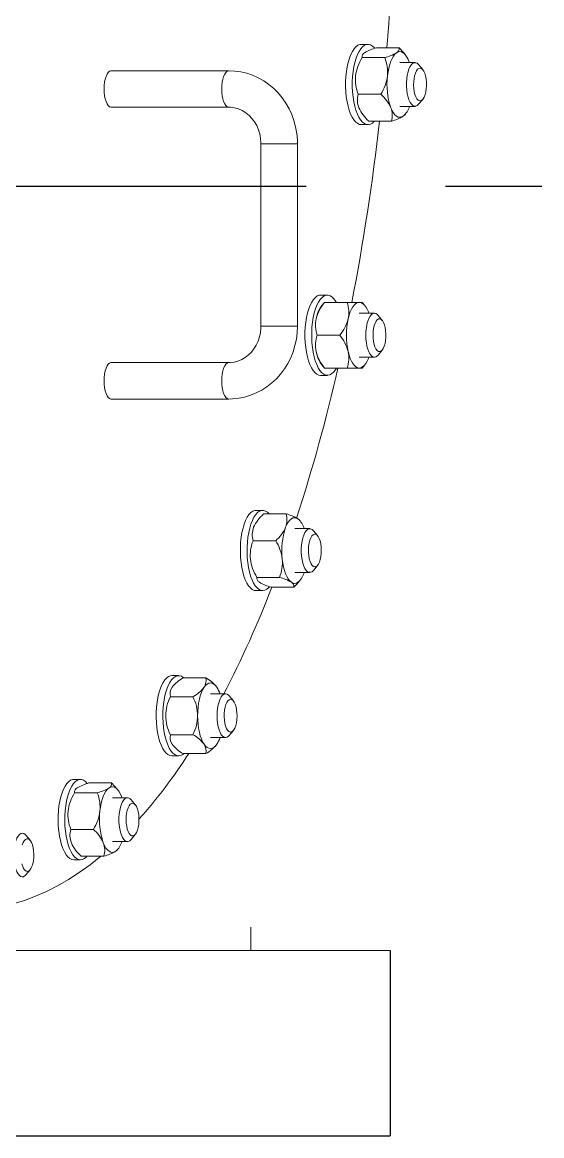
# Model space of a CAD drawing. Header units: inches. Extents: x 0 to 4731, y 0 to 1632.
# Drawn here: x 1263.75 to 1274.95, y 504.53 to 528.56 of the extents above; entities that cross this region are included whole.
import ezdxf

# ---------------------------------------------------------------- set-up
doc = ezdxf.new("R2010")
doc.units = ezdxf.units.IN
doc.header["$LTSCALE"] = 48
doc.header["$MEASUREMENT"] = 0
doc.linetypes.add('CENTER', pattern=[2, 1.25, -0.25, 0.25, -0.25])
doc.linetypes.add('PHANTOM2', pattern=[1.25, 0.625, -0.125, 0.125, -0.125, 0.125, -0.125])
for name, color, linetype, lineweight in [('AM_11', 92, 'PHANTOM2', 25), ('Equipment-AM_0', 7, 'Continuous', 50), ('Equipment-AM_7', 142, 'CENTER', 25)]:
    doc.layers.add(name, color=color, linetype=linetype, lineweight=lineweight)

msp = doc.modelspace()

# ---------------------------------------------------------------- linework, layer by layer
at = {"layer": 'AM_11'}
for p in [(1271.680925, 508.530171), (1271.680925, 508.530171), (1194.680925, 504.530171)]:
    msp.add_line(p, (1271.680925, 504.530171), dxfattribs=at)
at = {"layer": 'Equipment-AM_0', "lineweight": 18}
for p, q in [((1271.204482, 528.088168), (1271.05952, 528.088168)), ((1271.079312, 527.800646), (1271.566048, 527.800646)), ((1271.38815, 528.012436), (1271.874886, 528.012436)), ((1271.874886, 528.012436), (1271.975357, 527.904306)), ((1272.010584, 527.863677), (1271.976142, 527.905001)), ((1272.219211, 527.694468), (1271.893048, 527.694468)), ((1272.099434, 527.694468), (1272.088843, 527.723126)), ((1272.088843, 527.723126), (1272.097258, 527.694468)), ((1272.3867, 527.542852), (1272.297568, 527.649794)), ((1268.203367, 527.51836), (1265.666543, 527.51836)), ((1270.996559, 527.010237), (1271.483296, 527.010237)), ((1272.297568, 526.79426), (1272.3867, 526.901202)), ((1265.666543, 526.730958), (1268.203367, 526.730958)), ((1271.893048, 526.749586), (1272.219211, 526.749586)), ((1271.222644, 526.431618), (1271.70938, 526.431618)), ((1272.001708, 526.569727), (1272.010584, 526.580377)), ((1271.05952, 526.355885), (1271.204482, 526.355885)), ((1268.896877, 525.943557), (1268.896877, 522.006549)), ((1269.136747, 525.943557), (1268.896877, 525.943557)), ((1269.684278, 525.943557), (1269.136747, 525.943557)), ((1269.684278, 522.006549), (1269.684278, 525.943557)), ((1270.328517, 522.67584), (1270.183556, 522.67584)), ((1270.266833, 522.51836), (1270.210982, 522.451348)), ((1270.269566, 522.51836), (1270.756303, 522.51836)), ((1271.017084, 522.51836), (1270.756303, 522.51836)), ((1271.07524, 522.51836), (1271.017084, 522.51836)), ((1271.134619, 522.451348), (1271.078768, 522.51836)), ((1270.810698, 522.282139), (1270.791599, 522.282139)), ((1271.343247, 522.282139), (1271.017084, 522.282139)), ((1271.510736, 522.130523), (1271.421604, 522.237465)), ((1269.136747, 522.006549), (1268.896877, 522.006549)), ((1269.684278, 522.006549), (1269.136747, 522.006549)), ((1270.1097, 521.809698), (1270.596437, 521.809698)), ((1270.786658, 521.337257), (1270.810698, 521.337257)), ((1271.017084, 521.337257), (1271.343247, 521.337257)), ((1271.421604, 521.381931), (1271.510736, 521.488873)), ((1268.203367, 521.219147), (1265.666543, 521.219147)), ((1270.210982, 521.168048), (1270.266833, 521.101037)), ((1270.269566, 521.101037), (1270.756303, 521.101037)), ((1270.756303, 521.101037), (1271.017084, 521.101037)), ((1271.017084, 521.101037), (1271.078574, 521.101037)), ((1271.078768, 521.101037), (1271.134619, 521.168048)), ((1270.183556, 520.943557), (1270.328517, 520.943557)), ((1265.666543, 520.431745), (1268.203367, 520.431745)), ((1268.935059, 518.028168), (1268.790098, 518.028168)), ((1268.953222, 517.952435), (1269.439958, 517.952435)), ((1269.44883, 517.740646), (1269.46376, 517.740646)), ((1269.741161, 517.803677), (1269.730612, 517.816333)), ((1269.949789, 517.634467), (1269.623626, 517.634467)), ((1270.117278, 517.482851), (1270.028146, 517.589793)), ((1268.727137, 517.373816), (1269.213873, 517.373816)), ((1270.028146, 516.73426), (1270.117278, 516.841201)), ((1268.80989, 516.583407), (1269.296626, 516.583407)), ((1269.623626, 516.689585), (1269.949789, 516.689585)), ((1269.706097, 516.478306), (1269.741161, 516.520376)), ((1269.819421, 516.660927), (1269.830012, 516.689585)), ((1269.819421, 516.660927), (1269.827184, 516.689585)), ((1268.790098, 516.295885), (1268.935059, 516.295885)), ((1269.118727, 516.371617), (1269.605463, 516.371617)), ((1267.119069, 514.461884), (1266.974108, 514.461884)), ((1267.219984, 514.414034), (1267.70672, 514.414034)), ((1266.943088, 514.004888), (1267.429824, 514.004888)), ((1268.133799, 514.068183), (1267.807636, 514.068183)), ((1268.301288, 513.916567), (1268.212156, 514.023509)), ((1266.943088, 513.186596), (1267.429824, 513.186596)), ((1268.212156, 513.167976), (1268.301288, 513.274917)), ((1267.807636, 513.123301), (1268.133799, 513.123301)), ((1266.974108, 512.729601), (1267.119069, 512.729601)), ((1267.219984, 512.777451), (1267.70672, 512.777451)), ((1265.004304, 512.220024), (1264.859342, 512.220024)), ((1265.187972, 512.144292), (1265.674708, 512.144292)), ((1264.879134, 511.932502), (1265.36587, 511.932502)), ((1266.019034, 511.826323), (1265.69287, 511.826323)), ((1265.888665, 511.854982), (1265.899257, 511.826323)), ((1265.898513, 511.826323), (1265.888665, 511.854982)), ((1266.186522, 511.674708), (1266.09739, 511.781649)), ((1263.9171, 510.910051), (1263.827968, 511.016993)), ((1264.796382, 511.142093), (1265.283118, 511.142093)), ((1266.09739, 510.926116), (1266.186522, 511.033057)), ((1265.69287, 510.881442), (1266.019034, 510.881442)), ((1265.022466, 510.563473), (1265.509202, 510.563473)), ((1263.827968, 510.161459), (1263.9171, 510.268401)), ((1264.859342, 510.487741), (1265.004304, 510.487741)), ((1271.680925, 508.530171), (1263.097395, 508.530171))]:
    msp.add_line(p, q, dxfattribs=at)
at = {"layer": 'Equipment-AM_0', "lineweight": 18, "flags": 128}
for points in [[(1271.05952, 528.088168), (1271.028824, 528.084598), (1270.985977, 528.06747), (1270.944337, 528.03646), (1270.904589, 527.992077), (1270.867385, 527.93505), (1270.833336, 527.866314), (1270.803001, 527.787), (1270.776878, 527.698409), (1270.755396, 527.601996), (1270.738907, 527.499343), (1270.727683, 527.392137), (1270.721908, 527.282138), (1270.721676, 527.171152), (1270.726992, 527.061001), (1270.737768, 526.953494), (1270.753827, 526.850397), (1270.774905, 526.753401), (1270.800657, 526.664101), (1270.830659, 526.583961), (1270.864419, 526.514299), (1270.901383, 526.456258), (1270.940944, 526.41079), (1270.982451, 526.378643), (1271.025224, 526.360344), (1271.05952, 526.355885)], [(1271.349369, 528.004779), (1271.343123, 528.012153), (1271.302506, 528.05104), (1271.260279, 528.076315), (1271.217136, 528.087563), (1271.173785, 528.084598), (1271.130938, 528.06747), (1271.089299, 528.03646), (1271.049551, 527.992077), (1271.012347, 527.93505), (1270.978298, 527.866314), (1270.947962, 527.787), (1270.921839, 527.698409), (1270.900357, 527.601996), (1270.883868, 527.499343), (1270.872644, 527.392137), (1270.866869, 527.282138), (1270.866637, 527.171152), (1270.871953, 527.061001), (1270.882729, 526.953494), (1270.898788, 526.850397), (1270.919866, 526.753401), (1270.945618, 526.664101), (1270.975621, 526.583961), (1271.009381, 526.514299), (1271.046345, 526.456258), (1271.085905, 526.41079), (1271.127413, 526.378643), (1271.170185, 526.360344), (1271.213521, 526.356194), (1271.256709, 526.366261), (1271.299039, 526.39038), (1271.339817, 526.428154), (1271.342877, 526.431618)], [(1271.625587, 527.405442), (1271.63723, 527.49322), (1271.653249, 527.576357), (1271.673372, 527.653432), (1271.697253, 527.723126), (1271.724485, 527.784246), (1271.7546, 527.835746), (1271.787085, 527.876745), (1271.821382, 527.906541)], [(1271.821382, 527.906541), (1271.856906, 527.924625), (1271.893048, 527.930688), (1271.929191, 527.924625), (1271.964714, 527.906541), (1271.999012, 527.876745), (1272.031496, 527.835746), (1272.061612, 527.784246), (1272.088843, 527.723126)], [(1272.297568, 526.79426), (1272.297226, 526.79385), (1272.266989, 526.765684), (1272.2353, 526.751384), (1272.203123, 526.751384), (1272.171434, 526.765684), (1272.141197, 526.79385), (1272.113331, 526.835026), (1272.088681, 526.887961), (1272.067998, 526.951046), (1272.051909, 527.022365), (1272.040904, 527.09975), (1272.035317, 527.180851), (1272.035317, 527.263203), (1272.040904, 527.344303), (1272.051909, 527.421689), (1272.067998, 527.493008), (1272.088681, 527.556093), (1272.113331, 527.609028), (1272.141197, 527.650204), (1272.171434, 527.67837), (1272.203123, 527.69267), (1272.2353, 527.69267), (1272.266989, 527.67837), (1272.297226, 527.650204), (1272.297568, 527.649794)], [(1272.066592, 527.769223), (1272.072936, 527.759456), (1272.088843, 527.723126)], [(1272.461663, 527.130319), (1272.466139, 527.201092), (1272.464956, 527.272723), (1272.458164, 527.342277), (1272.44604, 527.406909), (1272.429081, 527.463971), (1272.40798, 527.511129), (1272.383603, 527.54645), (1272.356946, 527.56849), (1272.329102, 527.576345), (1272.301209, 527.569694), (1272.274411, 527.54881), (1272.249804, 527.514548), (1272.228395, 527.468309), (1272.211062, 527.411988), (1272.198513, 527.347889), (1272.191263, 527.278638), (1272.189608, 527.207069), (1272.193616, 527.136113), (1272.203123, 527.068674), (1272.217739, 527.007513), (1272.236867, 526.955134), (1272.259724, 526.913682), (1272.285372, 526.884854), (1272.312763, 526.869829), (1272.340775, 526.869224), (1272.368262, 526.883062), (1272.394097, 526.910778), (1272.417223, 526.951236), (1272.436694, 527.00278), (1272.451712, 527.063301), (1272.461663, 527.130319)], [(1265.666543, 527.51836), (1265.659223, 527.517914), (1265.630276, 527.507262), (1265.602639, 527.482782), (1265.577312, 527.445358), (1265.55521, 527.396344), (1265.537132, 527.33751), (1265.523731, 527.270983), (1265.515492, 527.199167), (1265.512712, 527.124659)], [(1268.203354, 527.51836), (1268.196048, 527.517914), (1268.1671, 527.507262), (1268.139463, 527.482782), (1268.114136, 527.445358), (1268.092034, 527.396344), (1268.073956, 527.33751), (1268.060555, 527.270983), (1268.052316, 527.199167), (1268.049536, 527.124659)], [(1269.684278, 525.943557), (1269.682213, 526.026758), (1269.669324, 526.166931), (1269.644701, 526.305418), (1269.608524, 526.441072), (1269.561067, 526.572791), (1269.502697, 526.699503), (1269.433878, 526.820171), (1269.355164, 526.933804), (1269.267196, 527.039471), (1269.170701, 527.136307), (1269.066479, 527.223525), (1268.955398, 527.300427), (1268.838382, 527.366406), (1268.7164, 527.420959), (1268.590452, 527.463681), (1268.461559, 527.494272), (1268.330753, 527.51253), (1268.203367, 527.51836)], [(1265.512712, 527.124659), (1265.515492, 527.050151), (1265.523731, 526.978335), (1265.537132, 526.911808), (1265.55521, 526.852974), (1265.577312, 526.80396), (1265.602639, 526.766536), (1265.630276, 526.742056), (1265.659223, 526.731404), (1265.666543, 526.730958)], [(1268.049536, 527.124659), (1268.052316, 527.050151), (1268.060555, 526.978335), (1268.073956, 526.911808), (1268.092034, 526.852974), (1268.114136, 526.80396), (1268.139463, 526.766536), (1268.1671, 526.742056), (1268.196048, 526.731404), (1268.203303, 526.730958)], [(1268.203367, 526.730958), (1268.238922, 526.729916), (1268.325344, 526.71861), (1268.410056, 526.694974), (1268.491438, 526.659448), (1268.568087, 526.612737), (1268.638804, 526.555715), (1268.70256, 526.489361), (1268.758461, 526.414739), (1268.805718, 526.333001), (1268.843652, 526.245391), (1268.871709, 526.153246), (1268.889478, 526.057979), (1268.896586, 525.966309), (1268.896877, 525.943557)], [(1271.964714, 526.537512), (1271.929191, 526.519428), (1271.893048, 526.513365), (1271.856906, 526.519428), (1271.821382, 526.537512), (1271.787085, 526.567309), (1271.7546, 526.608308), (1271.724485, 526.659808), (1271.697253, 526.720927)], [(1271.964714, 526.537512), (1271.997545, 526.565034), (1272.001077, 526.570235)], [(1270.183556, 522.67584), (1270.15466, 522.672677), (1270.111778, 522.656135), (1270.070075, 522.625695), (1270.030235, 522.581856), (1269.992912, 522.525338), (1269.95872, 522.45707), (1269.92822, 522.378171), (1269.901912, 522.289938), (1269.880229, 522.19382), (1269.863526, 522.091395), (1269.852078, 521.984344), (1269.846074, 521.874425), (1269.84561, 521.763444), (1269.850696, 521.653222), (1269.861247, 521.545569), (1269.877091, 521.442253), (1269.897966, 521.344971), (1269.923531, 521.25532), (1269.953366, 521.174771), (1269.98698, 521.104648), (1270.023822, 521.046102), (1270.063287, 521.000094), (1270.104727, 520.96738), (1270.147461, 520.948497), (1270.183556, 520.943557)], [(1270.5231, 522.51836), (1270.507039, 522.545533), (1270.468806, 522.597918), (1270.428271, 522.63736), (1270.386097, 522.663212), (1270.342978, 522.675049), (1270.299622, 522.672677), (1270.25674, 522.656135), (1270.215036, 522.625695), (1270.175196, 522.581856), (1270.137874, 522.525338), (1270.103681, 522.45707), (1270.073181, 522.378171), (1270.046873, 522.289938), (1270.02519, 522.19382), (1270.008488, 522.091395), (1269.99704, 521.984344), (1269.991035, 521.874425), (1269.990572, 521.763444), (1269.995657, 521.653222), (1270.006209, 521.545569), (1270.022052, 521.442253), (1270.042928, 521.344971), (1270.068493, 521.25532), (1270.098327, 521.174771), (1270.131942, 521.104648), (1270.168784, 521.046102), (1270.208249, 521.000094), (1270.249689, 520.96738), (1270.292423, 520.948497), (1270.335749, 520.943754), (1270.378957, 520.953231), (1270.421337, 520.97677), (1270.462193, 521.013986), (1270.500854, 521.064268), (1270.5231, 521.101037)], [(1270.777285, 522.164029), (1270.797407, 522.241104), (1270.821289, 522.310798), (1270.84852, 522.371917), (1270.878636, 522.423417), (1270.91112, 522.464416), (1270.945418, 522.494213), (1270.980942, 522.512297), (1271.017084, 522.51836)], [(1271.017084, 522.51836), (1271.053226, 522.512297), (1271.08875, 522.494213), (1271.123047, 522.464416), (1271.155532, 522.423417), (1271.185648, 522.371917), (1271.212879, 522.310798), (1271.22347, 522.282139)], [(1271.421604, 521.381931), (1271.406383, 521.365749), (1271.375302, 521.344435), (1271.343247, 521.337257), (1271.311192, 521.344435), (1271.280111, 521.365749), (1271.250948, 521.400552), (1271.22459, 521.447787), (1271.201837, 521.506019), (1271.183381, 521.573478), (1271.169782, 521.648114), (1271.161454, 521.72766), (1271.15865, 521.809698), (1271.161454, 521.891737), (1271.169782, 521.971283), (1271.183381, 522.045919), (1271.201837, 522.113377), (1271.22459, 522.171609), (1271.250948, 522.218844), (1271.280111, 522.253648), (1271.311192, 522.274962), (1271.343247, 522.282139), (1271.375302, 522.274962), (1271.406383, 522.253648), (1271.421604, 522.237465)], [(1271.571868, 521.632533), (1271.583348, 521.69793), (1271.58945, 521.767903), (1271.589923, 521.839586), (1271.584748, 521.910047), (1271.574137, 521.976399), (1271.558525, 522.035926), (1271.53855, 522.086191), (1271.51503, 522.125137), (1271.488929, 522.151169), (1271.461315, 522.163221), (1271.433318, 522.160799), (1271.406084, 522.144004), (1271.380729, 522.113522), (1271.35829, 522.070601), (1271.339687, 522.016999), (1271.32568, 521.95491), (1271.316844, 521.886876), (1271.31354, 521.815683), (1271.315903, 521.744244), (1271.323836, 521.675485), (1271.337015, 521.612221), (1271.354901, 521.557042), (1271.37676, 521.512206), (1271.401698, 521.47955), (1271.428695, 521.46041), (1271.456644, 521.45557), (1271.484402, 521.465228), (1271.510832, 521.488988), (1271.534852, 521.525879), (1271.555479, 521.574389), (1271.571868, 521.632533)], [(1268.896877, 522.006549), (1268.895781, 521.962424), (1268.885699, 521.866101), (1268.865252, 521.77204), (1268.834832, 521.681726), (1268.794987, 521.596503), (1268.746395, 521.517605), (1268.68984, 521.446138), (1268.626175, 521.38307), (1268.556288, 521.329242), (1268.481082, 521.285382), (1268.401468, 521.252141), (1268.318404, 521.23012), (1268.232955, 521.219868), (1268.203367, 521.219147)], [(1268.203367, 520.431745), (1268.285017, 520.434138), (1268.415962, 520.448036), (1268.545158, 520.474208), (1268.671591, 520.512431), (1268.794299, 520.562401), (1268.912345, 520.623733), (1269.024825, 520.695964), (1269.130867, 520.778547), (1269.229643, 520.87086), (1269.320372, 520.972201), (1269.402327, 521.081794), (1269.474847, 521.19879), (1269.537337, 521.322278), (1269.589283, 521.45129), (1269.630251, 521.584808), (1269.659895, 521.721773), (1269.677956, 521.861098), (1269.684278, 522.006549)], [(1271.017084, 521.101037), (1270.980942, 521.1071), (1270.945418, 521.125184), (1270.91112, 521.15498), (1270.878636, 521.195979), (1270.84852, 521.247479), (1270.821289, 521.308599), (1270.797407, 521.378293), (1270.777285, 521.455368)], [(1271.22347, 521.337257), (1271.212879, 521.308599), (1271.185648, 521.247479), (1271.155532, 521.195979), (1271.123047, 521.15498), (1271.08875, 521.125184), (1271.053226, 521.1071), (1271.017084, 521.101037)], [(1265.512712, 520.825446), (1265.515492, 520.899955), (1265.523731, 520.97177), (1265.537132, 521.038297), (1265.55521, 521.097131), (1265.577312, 521.146145), (1265.602639, 521.183569), (1265.630276, 521.208049), (1265.659223, 521.218701), (1265.666543, 521.219147)], [(1268.049536, 520.825446), (1268.052316, 520.899955), (1268.060555, 520.97177), (1268.073956, 521.038297), (1268.092034, 521.097131), (1268.114136, 521.146145), (1268.139463, 521.183569), (1268.1671, 521.208049), (1268.196048, 521.218701), (1268.203301, 521.219147)], [(1265.666543, 520.431745), (1265.659223, 520.432191), (1265.630276, 520.442843), (1265.602639, 520.467323), (1265.577312, 520.504747), (1265.55521, 520.553762), (1265.537132, 520.612596), (1265.523731, 520.679122), (1265.515492, 520.750938), (1265.512712, 520.825446)], [(1268.203349, 520.431745), (1268.196048, 520.432191), (1268.1671, 520.442843), (1268.139463, 520.467323), (1268.114136, 520.504747), (1268.092034, 520.553762), (1268.073956, 520.612596), (1268.060555, 520.679122), (1268.052316, 520.750938), (1268.049536, 520.825446)], [(1268.790098, 518.028168), (1268.763004, 518.025388), (1268.720088, 518.009433), (1268.678322, 517.979563), (1268.638391, 517.93627), (1268.600951, 517.880263), (1268.566617, 517.812463), (1268.535952, 517.733983), (1268.50946, 517.646111), (1268.487577, 517.550291), (1268.470661, 517.448095), (1268.45899, 517.341202), (1268.452755, 517.231367), (1268.45206, 517.120393), (1268.456916, 517.010104), (1268.467242, 516.902308), (1268.48287, 516.798777), (1268.503542, 516.701211), (1268.52892, 516.611212), (1268.558586, 516.530256), (1268.592053, 516.459675), (1268.628772, 516.400625), (1268.668141, 516.354079), (1268.709512, 516.320798), (1268.752206, 516.301331), (1268.790098, 516.295885)], [(1269.073455, 517.952435), (1269.036539, 517.988312), (1268.99442, 518.01474), (1268.951326, 518.027167), (1268.907966, 518.025388), (1268.86505, 518.009433), (1268.823283, 517.979563), (1268.783352, 517.93627), (1268.745912, 517.880263), (1268.711578, 517.812463), (1268.680913, 517.733983), (1268.654422, 517.646111), (1268.632538, 517.550291), (1268.615622, 517.448095), (1268.603951, 517.341202), (1268.597717, 517.231367), (1268.597022, 517.120393), (1268.601877, 517.010104), (1268.612204, 516.902308), (1268.627831, 516.798777), (1268.648503, 516.701211), (1268.673881, 516.611212), (1268.703547, 516.530256), (1268.737014, 516.459675), (1268.773734, 516.400625), (1268.813102, 516.354079), (1268.854473, 516.320798), (1268.897167, 516.301331), (1268.940483, 516.295996), (1268.983711, 516.304881), (1269.026139, 516.327841), (1269.067072, 516.364498), (1269.079785, 516.379079)], [(1269.427831, 517.663126), (1269.455062, 517.724245), (1269.485178, 517.775745), (1269.517662, 517.816744), (1269.55196, 517.846541), (1269.587483, 517.864625), (1269.623626, 517.870688), (1269.659768, 517.864625), (1269.695292, 517.846541)], [(1269.727551, 517.813829), (1269.712971, 517.833243), (1269.695292, 517.846541)], [(1270.028146, 516.73426), (1270.027803, 516.733849), (1269.997566, 516.705683), (1269.965878, 516.691383), (1269.9337, 516.691383), (1269.902012, 516.705683), (1269.871775, 516.733849), (1269.843908, 516.775025), (1269.819259, 516.82796), (1269.798576, 516.891045), (1269.782487, 516.962364), (1269.771481, 517.03975), (1269.765894, 517.12085), (1269.765894, 517.203202), (1269.771481, 517.284303), (1269.782487, 517.361689), (1269.798576, 517.433007), (1269.819259, 517.496093), (1269.843908, 517.549027), (1269.871775, 517.590203), (1269.902012, 517.618369), (1269.9337, 517.63267), (1269.965878, 517.63267), (1269.997566, 517.618369), (1270.027803, 517.590203), (1270.028146, 517.589793)], [(1270.156407, 516.911477), (1270.17411, 516.967041), (1270.18708, 517.030588), (1270.194786, 517.099515), (1270.196913, 517.171003), (1270.193374, 517.242122), (1270.184314, 517.309963), (1270.170103, 517.371747), (1270.151323, 517.424945), (1270.128744, 517.467379), (1270.103289, 517.497312), (1270.076001, 517.513518), (1270.047997, 517.515334), (1270.020423, 517.502686), (1269.994409, 517.476091), (1269.971019, 517.436638), (1269.95121, 517.385943), (1269.935795, 517.32608), (1269.925404, 517.259501), (1269.920462, 517.188932), (1269.921171, 517.117261), (1269.927504, 517.047422), (1269.939199, 516.982276), (1269.95578, 516.924488), (1269.976566, 516.876426), (1270.000707, 516.840056), (1270.027214, 516.816867), (1270.055003, 516.807809), (1270.082935, 516.813253), (1270.109867, 516.832976), (1270.134697, 516.86617), (1270.156407, 516.911477)], [(1269.55196, 516.477512), (1269.517662, 516.507309), (1269.485178, 516.548308), (1269.455062, 516.599807), (1269.427831, 516.660927), (1269.403949, 516.730621), (1269.383827, 516.807696), (1269.367807, 516.890833), (1269.356165, 516.978611)], [(1269.819421, 516.660927), (1269.792189, 516.599807), (1269.762074, 516.548308), (1269.729589, 516.507309), (1269.695292, 516.477512), (1269.659768, 516.459428), (1269.623626, 516.453365), (1269.587483, 516.459428), (1269.55196, 516.477512)], [(1269.605463, 516.371617), (1269.663962, 516.430758), (1269.70442, 516.479698)], [(1266.974108, 514.461884), (1266.948817, 514.459462), (1266.905868, 514.444094), (1266.86404, 514.414796), (1266.824019, 514.372049), (1266.786463, 514.316555), (1266.751988, 514.249225), (1266.721159, 514.171166), (1266.694485, 514.083657), (1266.672402, 513.988138), (1266.655272, 513.886175), (1266.643378, 513.779443), (1266.636915, 513.669695), (1266.635988, 513.558732), (1266.640613, 513.448378), (1266.650714, 513.340443), (1266.666126, 513.2367), (1266.686594, 513.138852), (1266.711783, 513.048507), (1266.74128, 512.967147), (1266.7746, 512.896109), (1266.811195, 512.836558), (1266.850466, 512.789474), (1266.891767, 512.755628), (1266.934419, 512.735577), (1266.974108, 512.729601)], [(1267.229998, 514.414034), (1267.222272, 514.420629), (1267.180209, 514.447632), (1267.137142, 514.460648), (1267.093778, 514.459462), (1267.05083, 514.444094), (1267.009001, 514.414796), (1266.968981, 514.372049), (1266.931424, 514.316555), (1266.896949, 514.249225), (1266.866121, 514.171166), (1266.839446, 514.083657), (1266.817363, 513.988138), (1266.800234, 513.886175), (1266.78834, 513.779443), (1266.781876, 513.669695), (1266.78095, 513.558732), (1266.785575, 513.448378), (1266.795676, 513.340443), (1266.811087, 513.2367), (1266.831555, 513.138852), (1266.856745, 513.048507), (1266.886241, 512.967147), (1266.919561, 512.896109), (1266.956157, 512.836558), (1266.995427, 512.789474), (1267.036728, 512.755628), (1267.079381, 512.735577), (1267.122685, 512.72965), (1267.16593, 512.737944), (1267.208406, 512.760323), (1267.229998, 512.777451)], [(1267.53074, 513.595742), (1267.533108, 513.688241), (1267.540175, 513.779157), (1267.551817, 513.866935), (1267.567837, 513.950073), (1267.587959, 514.027148), (1267.611841, 514.096842), (1267.639072, 514.157961), (1267.669188, 514.209461)], [(1267.669188, 514.209461), (1267.701672, 514.25046), (1267.73597, 514.280257), (1267.771493, 514.298341), (1267.807636, 514.304404), (1267.843778, 514.298341), (1267.879302, 514.280257), (1267.913599, 514.25046), (1267.946084, 514.209461)], [(1267.966387, 514.168869), (1267.961757, 514.183772), (1267.946084, 514.209461)], [(1268.212156, 513.167976), (1268.196935, 513.151793), (1268.165854, 513.130479), (1268.133799, 513.123301), (1268.101744, 513.130479), (1268.070663, 513.151793), (1268.0415, 513.186596), (1268.015142, 513.233832), (1267.992389, 513.292063), (1267.973933, 513.359522), (1267.960334, 513.434158), (1267.952006, 513.513704), (1267.949201, 513.595742), (1267.952006, 513.677781), (1267.960334, 513.757327), (1267.973933, 513.831963), (1267.992389, 513.899422), (1268.015142, 513.957653), (1268.0415, 514.004888), (1268.070663, 514.039692), (1268.101744, 514.061006), (1268.133799, 514.068183), (1268.165854, 514.061006), (1268.196935, 514.039692), (1268.212156, 514.023509)], [(1268.311744, 513.288883), (1268.334462, 513.330827), (1268.353417, 513.383618), (1268.367831, 513.445092), (1268.377115, 513.512735), (1268.380889, 513.583775), (1268.378998, 513.655306), (1268.371519, 513.724398), (1268.358759, 513.788222), (1268.341241, 513.844167), (1268.31968, 513.889941), (1268.294961, 513.923671), (1268.268095, 513.943975), (1268.240181, 513.950022), (1268.212364, 513.941566), (1268.185781, 513.918951), (1268.161521, 513.883104), (1268.140577, 513.835492), (1268.123807, 513.778065), (1268.111896, 513.713174), (1268.105334, 513.643475), (1268.104388, 513.571822), (1268.109097, 513.501148), (1268.119268, 513.434347), (1268.134485, 513.374153), (1268.154126, 513.323031), (1268.177385, 513.283074), (1268.203311, 513.255918), (1268.230842, 513.242674), (1268.258851, 513.243885), (1268.286191, 513.259501), (1268.311744, 513.288883)], [(1267.669188, 512.982024), (1267.639072, 513.033523), (1267.611841, 513.094643), (1267.587959, 513.164337), (1267.567837, 513.241412), (1267.551817, 513.324549), (1267.540175, 513.412327), (1267.533108, 513.503243), (1267.53074, 513.595742)], [(1267.946084, 512.982024), (1267.913599, 512.941025), (1267.879302, 512.911228), (1267.843778, 512.893144), (1267.807636, 512.887081), (1267.771493, 512.893144), (1267.73597, 512.911228), (1267.701672, 512.941025), (1267.669188, 512.982024)], [(1267.946084, 512.982024), (1267.97946, 513.047817), (1267.979734, 513.049299)], [(1264.859342, 512.220024), (1264.835855, 512.217936), (1264.792875, 512.203155), (1264.750986, 512.174429), (1264.710877, 512.13223), (1264.673205, 512.077251), (1264.63859, 512.010393), (1264.607599, 511.932756), (1264.580742, 511.845614), (1264.55846, 511.750398), (1264.541118, 511.64867), (1264.529001, 511.542103), (1264.522309, 511.432445), (1264.52115, 511.321496), (1264.525545, 511.21108), (1264.535421, 511.103008), (1264.550615, 510.999056), (1264.570879, 510.90093), (1264.595879, 510.810242), (1264.625206, 510.72848), (1264.658377, 510.656987), (1264.694847, 510.596937), (1264.734019, 510.549316), (1264.775249, 510.514906), (1264.817859, 510.494272), (1264.859342, 510.487741)], [(1265.149305, 512.136496), (1265.109228, 512.177346), (1265.067222, 512.204924), (1265.024182, 512.218529), (1264.980816, 512.217936), (1264.937836, 512.203155), (1264.895948, 512.174429), (1264.855838, 512.13223), (1264.818166, 512.077251), (1264.783551, 512.010393), (1264.752561, 511.932756), (1264.725704, 511.845614), (1264.703421, 511.750398), (1264.686079, 511.64867), (1264.673963, 511.542103), (1264.66727, 511.432445), (1264.666112, 511.321496), (1264.670507, 511.21108), (1264.680382, 511.103008), (1264.695577, 510.999056), (1264.715841, 510.90093), (1264.740841, 510.810242), (1264.770167, 510.72848), (1264.803338, 510.656987), (1264.839809, 510.596937), (1264.878981, 510.549316), (1264.92021, 510.514906), (1264.96282, 510.494272), (1265.006112, 510.487753), (1265.049374, 510.495456), (1265.091896, 510.517254), (1265.091896, 510.517254)], [(1265.425409, 511.537298), (1265.437052, 511.625075), (1265.453071, 511.708213), (1265.473194, 511.785288), (1265.497075, 511.854982), (1265.524307, 511.916101), (1265.554422, 511.967601), (1265.586907, 512.0086), (1265.621204, 512.038397)], [(1265.621204, 512.038397), (1265.656728, 512.056481), (1265.69287, 512.062544), (1265.729013, 512.056481), (1265.764536, 512.038397), (1265.798834, 512.0086), (1265.831318, 511.967601), (1265.861434, 511.916101), (1265.888665, 511.854982)], [(1265.823482, 511.972343), (1265.801164, 512.005365), (1265.674708, 512.144292)], [(1266.066811, 510.89754), (1266.035122, 510.883239), (1266.002945, 510.883239), (1265.971256, 510.89754), (1265.941019, 510.925706), (1265.913153, 510.966881), (1265.888503, 511.019816), (1265.86782, 511.082901), (1265.851731, 511.15422), (1265.840726, 511.231606), (1265.835139, 511.312707), (1265.835139, 511.395058), (1265.840726, 511.476159), (1265.851731, 511.553545), (1265.86782, 511.624863), (1265.888503, 511.687949), (1265.913153, 511.740883), (1265.941019, 511.782059), (1265.971256, 511.810225), (1266.002945, 511.824526), (1266.035122, 511.824526), (1266.066811, 511.810225), (1266.097048, 511.782059), (1266.09739, 511.781649)], [(1266.163588, 511.011625), (1266.189774, 511.037092), (1266.213421, 511.075528), (1266.233561, 511.12536), (1266.249369, 511.184548), (1266.260199, 511.250668), (1266.265606, 511.321014), (1266.265369, 511.392705), (1266.259499, 511.462807), (1266.248234, 511.52845), (1266.232038, 511.586946), (1266.211572, 511.6359), (1266.187674, 511.673309), (1266.161324, 511.69764), (1266.133599, 511.707897), (1266.105635, 511.703662), (1266.078576, 511.685106), (1266.053531, 511.65299), (1266.031524, 511.608628), (1266.013458, 511.553837), (1266.00007, 511.49086), (1265.99191, 511.422275), (1265.989311, 511.35089), (1265.992381, 511.279628), (1266.000992, 511.211405), (1266.014793, 511.149016), (1266.033219, 511.095014), (1266.055515, 511.05161), (1266.080769, 511.020581), (1266.107946, 511.003197), (1266.135934, 511.000171), (1266.163588, 511.011625)], [(1263.749611, 510.116785), (1263.717556, 510.123962), (1263.686475, 510.145277), (1263.657312, 510.18008), (1263.630954, 510.227315), (1263.608201, 510.285547), (1263.589745, 510.353005), (1263.576146, 510.427641), (1263.567818, 510.507187), (1263.565014, 510.589226), (1263.567818, 510.671264), (1263.576146, 510.75081), (1263.589745, 510.825446), (1263.608201, 510.892905), (1263.630954, 510.951137), (1263.657312, 510.998372), (1263.686475, 511.033175), (1263.717556, 511.054489), (1263.749611, 511.061667), (1263.781666, 511.054489), (1263.812747, 511.033175), (1263.827968, 511.016993)], [(1263.858332, 510.234895), (1263.886201, 510.242148), (1263.91293, 510.263611), (1263.937423, 510.298404), (1263.958678, 510.345104), (1263.975825, 510.401798), (1263.988162, 510.466165), (1263.995183, 510.53557), (1263.996602, 510.607172), (1263.99236, 510.67804), (1263.982631, 510.745271), (1263.967813, 510.806114), (1263.948513, 510.858077), (1263.925521, 510.899034), (1263.899778, 510.927307), (1263.872338, 510.941739), (1263.844325, 510.941739), (1263.816886, 510.927307), (1263.791143, 510.899034), (1263.768151, 510.858077), (1263.748851, 510.806114)], [(1265.764536, 510.669368), (1265.729013, 510.651284), (1265.69287, 510.645221), (1265.656728, 510.651284), (1265.621204, 510.669368), (1265.586907, 510.699165), (1265.554422, 510.740164), (1265.524307, 510.791664), (1265.497075, 510.852783)], [(1266.09739, 510.926116), (1266.097048, 510.925706), (1266.066811, 510.89754)], [(1263.554704, 509.537527), (1263.794659, 509.610213), (1264.033789, 509.69895), (1264.27193, 509.803677), (1264.508917, 509.924322), (1264.74459, 510.060802), (1264.978786, 510.213025), (1265.211344, 510.380886), (1265.44115, 510.563473)], [(1265.091896, 510.517254), (1265.132979, 510.552789), (1265.142699, 510.563473)], [(1265.764536, 510.669368), (1265.803049, 510.703425), (1265.811839, 510.720746)], [(1263.740839, 510.401798), (1263.757986, 510.345104), (1263.779241, 510.298404), (1263.803734, 510.263611), (1263.830463, 510.242148), (1263.858332, 510.234895)]]:
    msp.add_lwpolyline(points, dxfattribs=at)
at = {"layer": 'Equipment-AM_0', "lineweight": 18}
for centre, radius, start, end in [((1212.707387, 532.993848), 59.112035, 355.16591168, 359.24203524), ((1271.921209, 527.274307), 0.992887, 147.9871056, 172.4105321), ((1271.178061, 527.817217), 0.10013, 116.8637065, 189.5257651), ((1271.616924, 527.100034), 0.940646, 104.076095, 120.9744442), ((1271.337274, 528.713048), 0.940646, 284.076095, 300.9744442), ((1270.770006, 527.478633), 0.858707, 355.1105213, 22.0242137), ((1271.776137, 527.995865), 0.10013, 296.8637065, 9.5257651), ((1271.790128, 527.331878), 0.856273, 175.0715555, 202.0631795), ((1270.64865, 527.533966), 0.985355, 327.8923091, 352.5053286), ((1273.163992, 527.220498), 1.549482, 173.1449211, 198.808818), ((1271.428754, 526.883445), 0.450409, 163.6499277, 201.1506456), ((1270.954776, 526.395603), 0.810622, 23.661167, 49.3080049), ((1271.751164, 527.046252), 0.810622, 203.661167, 229.3080049), ((1271.277186, 526.55841), 0.450409, 343.6499277, 21.1506456), ((1271.680887, 526.866642), 0.434608, 310.7731009, 344.3751865), ((1221.201793, 532.093389), 50.568531, 349.0817544, 353.571551), ((1271.488265, 527.32555), 0.920873, 283.893304, 301.1572352), ((1270.996321, 521.924111), 0.938778, 140.7280248, 165.1929957), ((1270.101166, 522.301778), 0.690009, 348.4844414, 18.2933514), ((1270.757768, 522.049), 0.678866, 143.6528002, 170.2445959), ((1270.748943, 522.025339), 0.674635, 168.1366298, 198.641163), ((1269.878748, 522.399319), 0.928832, 320.5949849, 345.3260356), ((1272.433468, 521.809698), 1.693663, 167.9239574, 192.0760426), ((1270.738063, 521.594702), 0.664126, 161.1114727, 192.1107345), ((1269.859489, 521.210247), 0.949965, 14.9532509, 39.1257286), ((1270.967144, 521.680393), 0.90679, 194.3684494, 219.7105301), ((1270.780296, 521.579983), 0.702715, 190.2144918, 215.8881121), ((1270.12794, 521.316033), 0.664126, 341.1114727, 12.1107345), ((1234.438095, 529.292449), 37.035538, 342.0237623, 347.2218213), ((1269.512011, 517.315415), 0.847373, 131.2569913, 155.7738368), ((1269.004711, 517.825771), 0.453303, 338.9734805, 16.2259463), ((1269.211183, 517.040034), 0.940646, 59.0255558, 75.923905), ((1269.395512, 517.507277), 0.452733, 16.3161777, 48.5355348), ((1269.165019, 517.50037), 0.455803, 159.0793801, 196.1200466), ((1268.665495, 518.003136), 0.834723, 311.0682659, 335.9625623), ((1270.89457, 517.163555), 1.549482, 161.191182, 186.8550789), ((1269.504778, 517.054575), 0.840619, 157.6806085, 185.1846565), ((1268.398749, 516.857116), 0.965094, 7.232131, 32.3702313), ((1269.625014, 517.100107), 0.965094, 187.232131, 212.3702313), ((1268.518985, 516.902648), 0.840619, 337.6806085, 5.1846565), ((1268.904685, 516.564839), 0.096597, 168.9174468, 244.6930816), ((1269.075511, 515.689474), 0.920873, 58.8427648, 76.106696), ((1247.948523, 524.547732), 22.708314, 332.5170204, 338.8967711), ((1269.339842, 517.26555), 0.920873, 238.8427648, 256.106696), ((1269.510668, 516.390185), 0.096597, 348.9174468, 64.6930816), ((1267.606603, 513.719344), 0.795027, 119.09743, 141.9405905), ((1267.471144, 514.351525), 0.243728, 324.3466351, 14.8605976), ((1267.3506, 513.75503), 0.749072, 37.3483631, 61.6136164), ((1267.183333, 514.06654), 0.248029, 144.8144516, 194.392781), ((1267.054516, 514.686344), 0.777971, 298.8435394, 322.1944811), ((1267.410269, 513.864823), 0.637082, 18.614928, 32.7492905), ((1267.786171, 513.579925), 0.944131, 153.2492067, 179.0400492), ((1266.583502, 513.579126), 0.947383, 1.004983, 26.7057611), ((1267.78941, 513.612359), 0.947383, 181.004983, 206.7057611), ((1266.586741, 513.61156), 0.944131, 333.2492067, 359.0400492), ((1267.179086, 513.124165), 0.244116, 165.1822867, 215.6104807), ((1267.081035, 512.53617), 0.738044, 37.1642511, 61.7977284), ((1267.568773, 513.427877), 0.738044, 217.1642511, 241.7977284), ((1267.470723, 512.839882), 0.244116, 345.1822867, 35.6104807), ((1267.331412, 513.458906), 0.777971, 298.8435394, 322.1944811), ((1267.410269, 513.326662), 0.637082, 327.2507095, 341.385072), ((1257.741365, 518.952396), 11.41383, 318.3210818, 327.2478819), ((1264.975968, 511.95004), 0.098409, 116.1234251, 190.2660465), ((1265.447118, 511.158658), 1.019132, 104.7310052, 120.319534), ((1265.11854, 512.889645), 0.988582, 284.4885746, 300.5619646), ((1265.58388, 512.123719), 0.093129, 293.6271945, 12.7622771), ((1265.689563, 511.417493), 0.960224, 147.5649628, 172.8326749), ((1264.586646, 511.613022), 0.842175, 354.8412496, 22.2934855), ((1265.575606, 511.461573), 0.842175, 174.8412496, 202.2934855), ((1264.472689, 511.657102), 0.960224, 327.5649628, 352.8326749), ((1266.963814, 511.352354), 1.549482, 173.1449211, 198.808818), ((1265.226822, 511.015227), 0.448747, 163.577863, 201.2227103), ((1264.761345, 510.532448), 0.802442, 23.5281762, 49.4409956), ((1265.544239, 511.173118), 0.802442, 203.5281762, 229.4409956), ((1265.078762, 510.690339), 0.448747, 343.577863, 21.2227103), ((1265.464756, 511.008631), 0.452733, 311.4644652, 343.6838223), ((1265.261872, 511.520616), 0.988582, 284.4885746, 300.5619646), ((1263.739262, 510.225991), 0.109696, 275.4134388, 323.9646301)]:
    msp.add_arc(centre, radius, start, end, dxfattribs=at)
msp.add_ellipse((1141.680925, 508.280171), major_axis=(0, 381), ratio=0.333333333, start_param=4.713045148, end_param=4.714357486, dxfattribs=at)
at = {"layer": 'Equipment-AM_7', "ltscale": 0.25}
msp.add_line((1182.874418, 525.030171), (1274.951177, 525.030171), dxfattribs=at)

doc.saveas('drawing.dxf')
